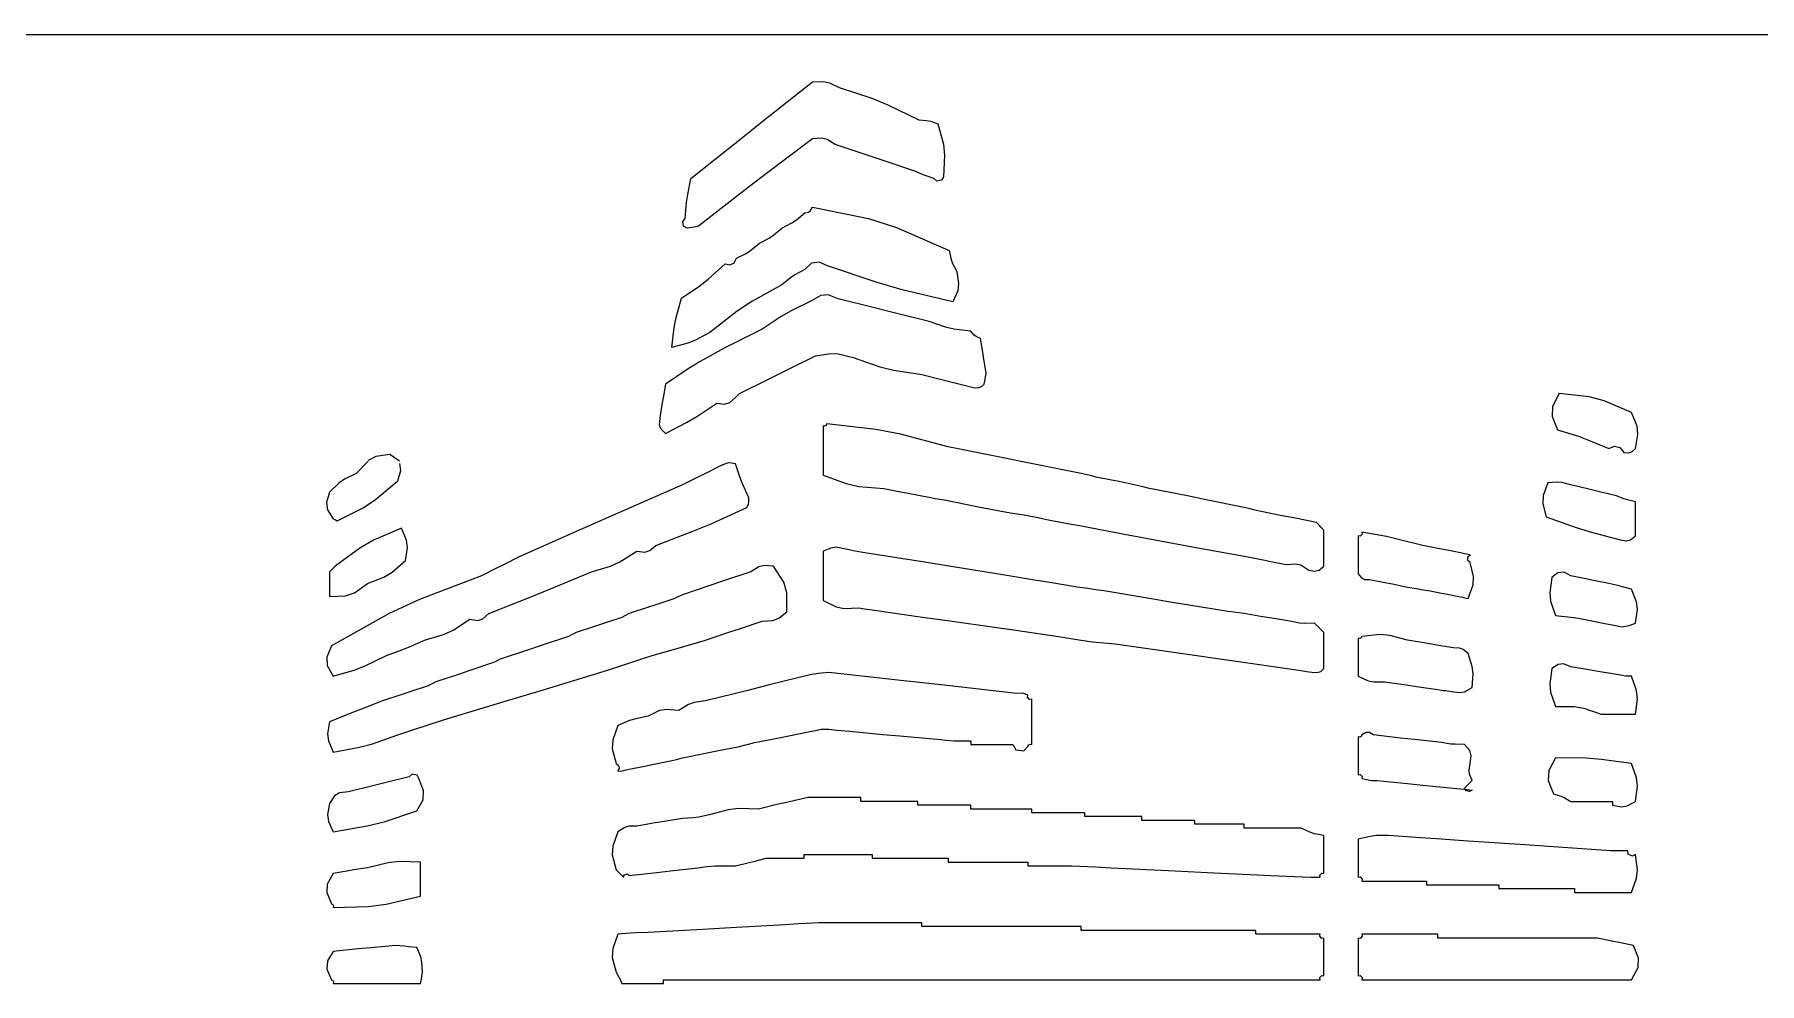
# Model space of a CAD drawing. Header units: millimetres. Extents: x 83639 to 85739, y 1568 to 3511.
# Drawn here: x 84978 to 85032.4, y 1605.6 to 1635.6 of the extents above; entities that cross this region are included whole.
import ezdxf

# ---------------------------------------------------------------- set-up
doc = ezdxf.new("R2010")
doc.units = ezdxf.units.MM
doc.header["$LTSCALE"] = 0.5
doc.layers.add('图框', color=7, linetype='Continuous', lineweight=18)
doc.layers.add('检图用', color=1, linetype='Continuous', lineweight=100)

# ---------------------------------------------------------------- blocks, each defined once
blk = doc.blocks.new('DEH-PART-A3-1')
at = {"layer": '图框', "linetype": 'Continuous'}
blk.add_line((25, 13.5), (415, 13.5), dxfattribs=at)
at = {"layer": '图框', "lineweight": 5}
for p, q in [((272.481, 12.957), (272.789, 13.2)), ((272.789, 13.2), (272.858, 13.203)), ((272.858, 13.203), (272.896, 13.195)), ((272.896, 13.195), (272.957, 13.164)), ((272.957, 13.164), (273.164, 13.098)), ((273.164, 13.098), (273.265, 13.056)), ((273.265, 13.056), (273.46, 12.96)), ((272.328, 12.835), (272.481, 12.957)), ((273.46, 12.96), (273.509, 12.957)), ((273.509, 12.957), (273.534, 12.952)), ((273.534, 12.952), (273.58, 12.936)), ((273.58, 12.936), (273.616, 12.806)), ((272.022, 12.589), (272.328, 12.835)), ((272.789, 12.841), (272.5, 12.622)), ((272.848, 12.845), (272.789, 12.841)), ((272.883, 12.836), (272.848, 12.845)), ((272.933, 12.805), (272.883, 12.836)), ((273.134, 12.738), (272.933, 12.805)), ((273.616, 12.806), (273.624, 12.736)), ((273.235, 12.704), (273.134, 12.738)), ((273.436, 12.637), (273.235, 12.704)), ((273.484, 12.616), (273.436, 12.637)), ((273.624, 12.736), (273.616, 12.601)), ((272.002, 12.489), (272.022, 12.589)), ((272.5, 12.622), (272.356, 12.512)), ((273.508, 12.607), (273.484, 12.616)), ((273.556, 12.589), (273.508, 12.607)), ((273.574, 12.573), (273.556, 12.589)), ((273.605, 12.579), (273.574, 12.573)), ((273.616, 12.601), (273.605, 12.579)), ((271.986, 12.337), (271.994, 12.439)), ((271.994, 12.439), (272.002, 12.489)), ((272.356, 12.512), (272.07, 12.289)), ((271.97, 12.319), (271.986, 12.337)), ((271.976, 12.288), (271.97, 12.319)), ((272.597, 12.277), (272.659, 12.309)), ((272.659, 12.309), (272.689, 12.328)), ((272.689, 12.328), (272.741, 12.373)), ((272.741, 12.373), (272.765, 12.378)), ((272.765, 12.378), (272.778, 12.388)), ((272.778, 12.388), (272.789, 12.409)), ((272.789, 12.409), (273.144, 12.337)), ((273.144, 12.337), (273.321, 12.28)), ((271.998, 12.277), (271.976, 12.288)), ((272.027, 12.281), (271.998, 12.277)), ((272.042, 12.283), (272.027, 12.281)), ((272.07, 12.289), (272.042, 12.283)), ((272.454, 12.182), (272.515, 12.213)), ((272.515, 12.213), (272.545, 12.233)), ((272.545, 12.233), (272.597, 12.277)), ((273.321, 12.28), (273.652, 12.134)), ((272.31, 12.086), (272.371, 12.117)), ((272.371, 12.117), (272.401, 12.137)), ((272.401, 12.137), (272.454, 12.182)), ((273.652, 12.134), (273.665, 12.079)), ((272.134, 11.955), (272.238, 12.05)), ((272.238, 12.05), (272.269, 12.044)), ((272.269, 12.044), (272.295, 12.057)), ((272.295, 12.057), (272.31, 12.086)), ((272.679, 11.982), (272.65, 11.963)), ((272.741, 12.014), (272.679, 11.982)), ((272.784, 12.054), (272.741, 12.014)), ((272.832, 12.062), (272.784, 12.054)), ((272.885, 12.038), (272.832, 12.062)), ((273.197, 11.933), (272.885, 12.038)), ((273.665, 12.079), (273.674, 12.052)), ((273.674, 12.052), (273.7, 12.002)), ((273.7, 12.002), (273.712, 11.926)), ((271.962, 11.834), (272.079, 11.912)), ((272.079, 11.912), (272.134, 11.955)), ((272.597, 11.918), (272.407, 11.812)), ((272.65, 11.963), (272.597, 11.918)), ((273.356, 11.887), (273.197, 11.933)), ((273.676, 11.81), (273.356, 11.887)), ((273.707, 11.881), (273.676, 11.81)), ((273.712, 11.926), (273.707, 11.881)), ((271.929, 11.711), (271.962, 11.834)), ((272.407, 11.812), (272.315, 11.751)), ((272.784, 11.818), (272.655, 11.754)), ((272.842, 11.851), (272.784, 11.818)), ((272.889, 11.855), (272.842, 11.851)), ((272.951, 11.83), (272.889, 11.855)), ((273.182, 11.772), (272.951, 11.83)), ((273.297, 11.744), (273.182, 11.772)), ((271.917, 11.648), (271.929, 11.711)), ((272.315, 11.751), (272.142, 11.618)), ((272.592, 11.718), (272.472, 11.638)), ((272.655, 11.754), (272.592, 11.718)), ((273.527, 11.686), (273.297, 11.744)), ((273.629, 11.651), (273.527, 11.686)), ((271.902, 11.522), (271.917, 11.648)), ((272.002, 11.549), (271.902, 11.522)), ((272.051, 11.569), (272.002, 11.549)), ((272.142, 11.618), (272.051, 11.569)), ((272.328, 11.566), (272.232, 11.518)), ((272.376, 11.59), (272.328, 11.566)), ((272.472, 11.638), (272.376, 11.59)), ((273.683, 11.639), (273.629, 11.651)), ((273.79, 11.626), (273.683, 11.639)), ((273.809, 11.602), (273.79, 11.626)), ((273.822, 11.591), (273.809, 11.602)), ((273.85, 11.578), (273.822, 11.591)), ((273.865, 11.492), (273.85, 11.578)), ((272.232, 11.518), (272.08, 11.434)), ((272.616, 11.375), (272.808, 11.47)), ((272.808, 11.47), (272.903, 11.484)), ((272.903, 11.484), (272.954, 11.482)), ((272.954, 11.482), (273.047, 11.458)), ((273.047, 11.458), (273.215, 11.4)), ((273.872, 11.449), (273.865, 11.492)), ((273.886, 11.363), (273.872, 11.449)), ((272.005, 11.388), (271.861, 11.291)), ((272.08, 11.434), (272.005, 11.388)), ((272.52, 11.327), (272.616, 11.375)), ((273.215, 11.4), (273.303, 11.378)), ((273.303, 11.378), (273.479, 11.351)), ((273.479, 11.351), (273.613, 11.317)), ((273.879, 11.319), (273.881, 11.334)), ((273.881, 11.334), (273.886, 11.363)), ((271.861, 11.291), (271.847, 11.204)), ((272.314, 11.216), (272.319, 11.221)), ((272.319, 11.221), (272.328, 11.231)), ((272.328, 11.231), (272.52, 11.327)), ((273.613, 11.317), (273.68, 11.3)), ((273.68, 11.3), (273.814, 11.267)), ((273.814, 11.267), (273.84, 11.269)), ((273.84, 11.269), (273.854, 11.274)), ((273.854, 11.274), (273.874, 11.291)), ((273.874, 11.291), (273.879, 11.319)), ((277.505, 11.231), (277.462, 11.15)), ((277.693, 11.21), (277.505, 11.231)), ((271.839, 11.161), (271.825, 11.075)), ((271.847, 11.204), (271.839, 11.161)), ((272.06, 11.086), (272.185, 11.171)), ((272.185, 11.171), (272.234, 11.164)), ((272.234, 11.164), (272.267, 11.174)), ((272.267, 11.174), (272.304, 11.207)), ((272.304, 11.207), (272.314, 11.216)), ((277.462, 11.15), (277.459, 11.087)), ((277.788, 11.185), (277.693, 11.21)), ((277.961, 11.111), (277.788, 11.185)), ((277.996, 11.026), (277.961, 11.111)), ((271.825, 11.075), (271.822, 11.034)), ((271.822, 11.034), (271.832, 11.008)), ((271.832, 11.008), (271.861, 10.979)), ((271.861, 10.979), (271.995, 11.048)), ((271.995, 11.048), (272.06, 11.086)), ((272.866, 11.026), (272.856, 11.027)), ((272.856, 11.027), (272.856, 10.902)), ((272.874, 11.03), (272.866, 11.026)), ((272.88, 11.039), (272.874, 11.03)), ((273.19, 11.004), (272.88, 11.039)), ((273.345, 10.975), (273.19, 11.004)), ((277.459, 11.087), (277.493, 11.003)), ((277.493, 11.003), (277.625, 10.961)), ((278.001, 10.973), (277.996, 11.026)), ((272.856, 10.902), (272.856, 10.84)), ((273.647, 10.895), (273.345, 10.975)), ((273.982, 10.828), (273.647, 10.895)), ((277.625, 10.961), (277.69, 10.937)), ((277.69, 10.937), (277.817, 10.883)), ((277.817, 10.883), (277.853, 10.898)), ((277.853, 10.898), (277.888, 10.89)), ((277.985, 10.883), (278.001, 10.973)), ((269.984, 10.803), (269.908, 10.727)), ((270.032, 10.833), (269.984, 10.809)), ((270.12, 10.846), (270.032, 10.833)), ((270.183, 10.803), (270.12, 10.846)), ((270.19, 10.744), (270.184, 10.79)), ((272.244, 10.79), (272.208, 10.775)), ((272.266, 10.793), (272.244, 10.79)), ((272.304, 10.787), (272.266, 10.793)), ((272.332, 10.699), (272.304, 10.787)), ((272.856, 10.84), (272.856, 10.715)), ((274.15, 10.794), (273.982, 10.828)), ((274.485, 10.727), (274.15, 10.794)), ((277.888, 10.89), (277.913, 10.859)), ((277.913, 10.859), (277.943, 10.856)), ((277.943, 10.856), (277.963, 10.862)), ((277.963, 10.862), (277.985, 10.883)), ((269.834, 10.69), (269.799, 10.665)), ((269.908, 10.727), (269.834, 10.69)), ((270.031, 10.561), (270.171, 10.679)), ((270.171, 10.679), (270.19, 10.744)), ((272.065, 10.703), (271.969, 10.655)), ((272.113, 10.727), (272.065, 10.703)), ((272.208, 10.775), (272.113, 10.727)), ((272.349, 10.656), (272.332, 10.699)), ((272.856, 10.715), (273.003, 10.662)), ((274.524, 10.718), (274.485, 10.727)), ((274.543, 10.713), (274.524, 10.718)), ((274.581, 10.703), (274.543, 10.713)), ((274.677, 10.684), (274.581, 10.703)), ((274.725, 10.675), (274.677, 10.684)), ((274.821, 10.655), (274.725, 10.675)), ((269.74, 10.608), (269.721, 10.543)), ((269.799, 10.665), (269.74, 10.608)), ((271.969, 10.655), (271.556, 10.474)), ((272.388, 10.572), (272.349, 10.656)), ((272.387, 10.547), (272.388, 10.572)), ((273.003, 10.662), (273.083, 10.644)), ((273.083, 10.644), (273.239, 10.632)), ((273.239, 10.632), (273.335, 10.612)), ((273.335, 10.612), (273.383, 10.603)), ((273.383, 10.603), (273.479, 10.584)), ((273.479, 10.584), (273.536, 10.574)), ((273.536, 10.574), (273.565, 10.569)), ((273.565, 10.569), (273.623, 10.56)), ((274.859, 10.646), (274.821, 10.655)), ((274.878, 10.641), (274.859, 10.646)), ((274.917, 10.632), (274.878, 10.641)), ((275.157, 10.584), (274.917, 10.632)), ((275.276, 10.56), (275.157, 10.584)), ((277.402, 10.587), (277.4, 10.535)), ((277.433, 10.667), (277.402, 10.587)), ((277.491, 10.672), (277.433, 10.667)), ((277.521, 10.67), (277.491, 10.672)), ((277.577, 10.655), (277.521, 10.67)), ((277.692, 10.627), (277.577, 10.655)), ((277.75, 10.612), (277.692, 10.627)), ((277.865, 10.584), (277.75, 10.612)), ((277.912, 10.566), (277.865, 10.584)), ((277.936, 10.559), (277.912, 10.566)), ((269.721, 10.543), (269.727, 10.497)), ((269.727, 10.497), (269.764, 10.44)), ((269.788, 10.428), (269.952, 10.509)), ((269.952, 10.509), (270.031, 10.561)), ((271.556, 10.474), (271.35, 10.383)), ((272.149, 10.409), (272.376, 10.512)), ((272.376, 10.512), (272.385, 10.535)), ((272.385, 10.535), (272.387, 10.547)), ((273.623, 10.56), (273.766, 10.531)), ((273.766, 10.531), (273.838, 10.516)), ((273.838, 10.516), (273.982, 10.488)), ((273.982, 10.488), (274.04, 10.478)), ((274.04, 10.478), (274.068, 10.473)), ((274.068, 10.473), (274.126, 10.464)), ((274.126, 10.464), (274.222, 10.445)), ((275.516, 10.512), (275.276, 10.56)), ((275.554, 10.502), (275.516, 10.512)), ((275.574, 10.497), (275.554, 10.502)), ((275.612, 10.488), (275.574, 10.497)), ((275.756, 10.459), (275.612, 10.488)), ((275.828, 10.445), (275.756, 10.459)), ((277.4, 10.535), (277.421, 10.452)), ((277.985, 10.548), (277.936, 10.559)), ((277.985, 10.461), (277.985, 10.548)), ((277.985, 10.418), (277.985, 10.461)), ((269.764, 10.44), (269.773, 10.435)), ((269.773, 10.435), (269.778, 10.433)), ((269.778, 10.433), (269.788, 10.428)), ((270.195, 10.38), (270.017, 10.304)), ((270.227, 10.304), (270.195, 10.38)), ((271.35, 10.383), (270.938, 10.2)), ((271.801, 10.272), (272.034, 10.361)), ((272.034, 10.361), (272.149, 10.409)), ((274.222, 10.445), (274.27, 10.435)), ((274.27, 10.435), (274.366, 10.416)), ((274.366, 10.416), (274.423, 10.406)), ((274.423, 10.406), (274.452, 10.401)), ((274.452, 10.401), (274.509, 10.392)), ((274.509, 10.392), (274.605, 10.373)), ((274.605, 10.373), (274.653, 10.363)), ((274.653, 10.363), (274.749, 10.344)), ((275.971, 10.416), (275.828, 10.445)), ((275.991, 10.397), (275.971, 10.416)), ((276, 10.387), (275.991, 10.397)), ((276.019, 10.368), (276, 10.387)), ((276.019, 10.277), (276.019, 10.368)), ((276.413, 10.327), (276.259, 10.356)), ((276.259, 10.356), (276.261, 10.343)), ((277.421, 10.452), (277.606, 10.386)), ((277.606, 10.386), (277.7, 10.357)), ((277.7, 10.357), (277.889, 10.308)), ((277.985, 10.332), (277.985, 10.418)), ((269.931, 10.255), (269.776, 10.14)), ((270.017, 10.304), (269.931, 10.255)), ((270.219, 10.176), (270.233, 10.257)), ((270.233, 10.257), (270.227, 10.304)), ((271.731, 10.229), (271.763, 10.239)), ((271.763, 10.239), (271.801, 10.272)), ((272.888, 10.249), (272.856, 10.236)), ((272.905, 10.254), (272.888, 10.249)), ((272.939, 10.26), (272.905, 10.254)), ((273.011, 10.246), (272.939, 10.26)), ((273.047, 10.238), (273.011, 10.246)), ((273.119, 10.224), (273.047, 10.238)), ((274.749, 10.344), (275.065, 10.286)), ((275.065, 10.286), (275.223, 10.257)), ((275.223, 10.257), (275.54, 10.2)), ((276.019, 10.231), (276.019, 10.277)), ((276.248, 10.33), (276.235, 10.332)), ((276.235, 10.332), (276.235, 10.236)), ((276.261, 10.343), (276.248, 10.33)), ((276.49, 10.31), (276.413, 10.327)), ((276.643, 10.272), (276.49, 10.31)), ((276.738, 10.253), (276.643, 10.272)), ((276.786, 10.243), (276.738, 10.253)), ((276.882, 10.224), (276.786, 10.243)), ((277.889, 10.308), (277.928, 10.3)), ((277.928, 10.3), (277.954, 10.307)), ((277.954, 10.307), (277.985, 10.332)), ((269.776, 10.14), (269.761, 10.126)), ((270.135, 10.102), (270.219, 10.176)), ((270.842, 10.152), (270.794, 10.128)), ((270.938, 10.2), (270.842, 10.152)), ((271.394, 10.104), (271.515, 10.141)), ((271.515, 10.141), (271.574, 10.168)), ((271.574, 10.168), (271.681, 10.236)), ((271.681, 10.236), (271.731, 10.229)), ((272.45, 10.136), (272.4, 10.104)), ((272.485, 10.144), (272.45, 10.136)), ((272.544, 10.14), (272.485, 10.144)), ((272.609, 10.039), (272.544, 10.14)), ((272.856, 10.236), (272.856, 10.111)), ((273.484, 10.168), (273.119, 10.224)), ((273.666, 10.139), (273.484, 10.168)), ((274.03, 10.08), (273.666, 10.139)), ((275.54, 10.2), (275.636, 10.181)), ((275.636, 10.181), (275.684, 10.171)), ((275.684, 10.171), (275.78, 10.152)), ((275.78, 10.152), (275.839, 10.156)), ((275.839, 10.156), (275.873, 10.148)), ((275.873, 10.148), (275.923, 10.116)), ((275.989, 10.115), (276.019, 10.14)), ((276.019, 10.14), (276.019, 10.231)), ((276.235, 10.236), (276.235, 10.188)), ((276.235, 10.188), (276.235, 10.092)), ((276.906, 10.219), (276.882, 10.224)), ((276.918, 10.217), (276.906, 10.219)), ((276.942, 10.212), (276.918, 10.217)), ((276.927, 10.2), (276.942, 10.212)), ((276.927, 10.176), (276.927, 10.2)), ((276.942, 10.164), (276.927, 10.176)), ((276.963, 10.075), (276.942, 10.164)), ((269.754, 10.119), (269.74, 10.104)), ((269.74, 10.104), (269.74, 10.042)), ((269.74, 10.042), (269.74, 10.011)), ((269.761, 10.126), (269.754, 10.119)), ((269.897, 9.973), (269.979, 10.032)), ((269.979, 10.032), (270.084, 10.072)), ((270.084, 10.072), (270.135, 10.102)), ((270.699, 10.08), (270.308, 9.931)), ((270.794, 10.128), (270.699, 10.08)), ((271.135, 9.997), (271.394, 10.104)), ((272.228, 10.047), (272.141, 10.018)), ((272.4, 10.104), (272.228, 10.047)), ((272.628, 9.972), (272.609, 10.039)), ((272.856, 10.111), (272.856, 10.049)), ((272.856, 10.049), (272.856, 9.924)), ((274.203, 10.051), (274.03, 10.08)), ((274.289, 10.037), (274.203, 10.051)), ((274.461, 10.008), (274.289, 10.037)), ((275.923, 10.116), (275.962, 10.109)), ((275.962, 10.109), (275.989, 10.115)), ((276.235, 10.092), (276.255, 10.067)), ((276.255, 10.067), (276.275, 10.057)), ((276.275, 10.057), (276.307, 10.056)), ((276.307, 10.056), (276.403, 10.037)), ((276.403, 10.037), (276.451, 10.028)), ((276.451, 10.028), (276.547, 10.008)), ((276.93, 9.936), (276.961, 10.022)), ((276.961, 10.022), (276.963, 10.075)), ((277.457, 10.068), (277.444, 9.973)), ((277.495, 10.099), (277.457, 10.068)), ((277.535, 10.103), (277.495, 10.099)), ((277.577, 10.08), (277.535, 10.103)), ((277.673, 10.061), (277.577, 10.08)), ((277.721, 10.051), (277.673, 10.061)), ((277.817, 10.032), (277.721, 10.051)), ((277.875, 10.018), (277.817, 10.032)), ((269.74, 10.011), (269.74, 9.948)), ((269.74, 9.948), (269.841, 9.954)), ((269.841, 9.954), (269.897, 9.973)), ((270.308, 9.931), (270.117, 9.841)), ((270.746, 9.841), (271.006, 9.944)), ((271.006, 9.944), (271.135, 9.997)), ((271.921, 9.936), (271.806, 9.898)), ((271.94, 9.946), (271.921, 9.936)), ((271.95, 9.951), (271.94, 9.946)), ((271.969, 9.96), (271.95, 9.951)), ((272.141, 10.018), (271.969, 9.96)), ((272.628, 9.853), (272.628, 9.972)), ((272.856, 9.924), (272.94, 9.884)), ((274.529, 9.999), (274.461, 10.008)), ((274.562, 9.994), (274.529, 9.999)), ((274.629, 9.984), (274.562, 9.994)), ((274.917, 9.936), (274.629, 9.984)), ((275.061, 9.912), (274.917, 9.936)), ((275.348, 9.865), (275.061, 9.912)), ((276.547, 10.008), (276.604, 9.999)), ((276.604, 9.999), (276.633, 9.994)), ((276.633, 9.994), (276.69, 9.984)), ((276.69, 9.984), (276.762, 9.97)), ((276.762, 9.97), (276.798, 9.963)), ((276.798, 9.963), (276.87, 9.948)), ((276.87, 9.948), (276.894, 9.944)), ((276.894, 9.944), (276.906, 9.941)), ((276.906, 9.941), (276.93, 9.936)), ((277.444, 9.973), (277.449, 9.919)), ((277.449, 9.919), (277.481, 9.829)), ((277.903, 10.011), (277.875, 10.018)), ((277.961, 9.996), (277.903, 10.011)), ((277.993, 9.916), (277.961, 9.996)), ((277.998, 9.866), (277.993, 9.916)), ((270.117, 9.841), (269.752, 9.637)), ((270.52, 9.737), (270.627, 9.805)), ((270.627, 9.805), (270.676, 9.798)), ((270.676, 9.798), (270.709, 9.808)), ((270.709, 9.808), (270.746, 9.841)), ((271.585, 9.817), (271.47, 9.778)), ((271.604, 9.826), (271.585, 9.817)), ((271.614, 9.831), (271.604, 9.826)), ((271.633, 9.841), (271.614, 9.831)), ((271.748, 9.879), (271.633, 9.841)), ((271.806, 9.898), (271.748, 9.879)), ((272.539, 9.797), (272.576, 9.811)), ((272.576, 9.811), (272.628, 9.853)), ((272.94, 9.884), (272.99, 9.874)), ((272.99, 9.874), (273.083, 9.877)), ((273.083, 9.877), (273.117, 9.872)), ((273.117, 9.872), (273.134, 9.869)), ((273.134, 9.869), (273.167, 9.865)), ((273.167, 9.865), (273.369, 9.836)), ((273.369, 9.836), (273.469, 9.821)), ((273.469, 9.821), (273.671, 9.793)), ((275.415, 9.855), (275.348, 9.865)), ((275.449, 9.85), (275.415, 9.855)), ((275.516, 9.841), (275.449, 9.85)), ((275.631, 9.821), (275.516, 9.841)), ((275.689, 9.812), (275.631, 9.821)), ((275.804, 9.793), (275.689, 9.812)), ((277.481, 9.829), (277.578, 9.819)), ((277.578, 9.819), (277.626, 9.812)), ((277.626, 9.812), (277.721, 9.793)), ((277.985, 9.781), (277.998, 9.866)), ((270.339, 9.673), (270.46, 9.709)), ((270.46, 9.709), (270.52, 9.737)), ((271.25, 9.697), (271.077, 9.639)), ((271.269, 9.706), (271.25, 9.697)), ((271.279, 9.711), (271.269, 9.706)), ((271.298, 9.721), (271.279, 9.711)), ((271.413, 9.759), (271.298, 9.721)), ((271.47, 9.778), (271.413, 9.759)), ((272.113, 9.673), (272.256, 9.721)), ((272.256, 9.721), (272.328, 9.745)), ((272.328, 9.745), (272.472, 9.793)), ((272.472, 9.793), (272.539, 9.797)), ((273.671, 9.793), (273.939, 9.756)), ((273.939, 9.756), (274.073, 9.737)), ((274.073, 9.737), (274.342, 9.697)), ((274.342, 9.697), (274.485, 9.673)), ((275.865, 9.78), (275.804, 9.793)), ((275.897, 9.778), (275.865, 9.78)), ((275.959, 9.781), (275.897, 9.778)), ((275.983, 9.757), (275.959, 9.781)), ((275.995, 9.745), (275.983, 9.757)), ((276.019, 9.721), (275.995, 9.745)), ((276.019, 9.63), (276.019, 9.721)), ((276.259, 9.697), (276.254, 9.687)), ((276.374, 9.708), (276.259, 9.697)), ((276.435, 9.703), (276.374, 9.708)), ((276.547, 9.673), (276.435, 9.703)), ((277.721, 9.793), (277.793, 9.778)), ((277.793, 9.778), (277.829, 9.771)), ((277.829, 9.771), (277.901, 9.757)), ((277.901, 9.757), (277.935, 9.763)), ((277.935, 9.763), (277.952, 9.768)), ((277.952, 9.768), (277.985, 9.781)), ((269.752, 9.637), (269.723, 9.566)), ((270.099, 9.577), (270.197, 9.611)), ((270.197, 9.611), (270.245, 9.63)), ((270.245, 9.63), (270.339, 9.673)), ((270.991, 9.61), (270.818, 9.553)), ((271.077, 9.639), (270.991, 9.61)), ((271.777, 9.577), (271.911, 9.615)), ((271.911, 9.615), (271.978, 9.634)), ((271.978, 9.634), (272.113, 9.673)), ((274.485, 9.673), (274.557, 9.663)), ((274.557, 9.663), (274.701, 9.649)), ((274.701, 9.649), (275.171, 9.582)), ((276.019, 9.584), (276.019, 9.63)), ((276.246, 9.683), (276.235, 9.685)), ((276.235, 9.685), (276.235, 9.589)), ((276.235, 9.589), (276.235, 9.541)), ((276.254, 9.687), (276.246, 9.683)), ((276.662, 9.654), (276.547, 9.673)), ((276.719, 9.644), (276.662, 9.654)), ((276.834, 9.625), (276.719, 9.644)), ((276.875, 9.622), (276.834, 9.625)), ((276.898, 9.614), (276.875, 9.622)), ((276.93, 9.589), (276.898, 9.614)), ((276.955, 9.506), (276.93, 9.589)), ((269.723, 9.566), (269.726, 9.512)), ((269.726, 9.512), (269.764, 9.445)), ((269.764, 9.445), (269.902, 9.485)), ((269.902, 9.485), (269.97, 9.512)), ((269.97, 9.512), (270.099, 9.577)), ((270.627, 9.481), (270.555, 9.457)), ((270.77, 9.529), (270.627, 9.481)), ((270.79, 9.539), (270.77, 9.529)), ((270.799, 9.543), (270.79, 9.539)), ((270.818, 9.553), (270.799, 9.543)), ((271.077, 9.356), (271.489, 9.481)), ((271.489, 9.481), (271.604, 9.519)), ((271.604, 9.519), (271.662, 9.539)), ((271.662, 9.539), (271.777, 9.577)), ((275.171, 9.582), (275.406, 9.548)), ((275.406, 9.548), (275.876, 9.481)), ((275.876, 9.481), (275.909, 9.476)), ((275.909, 9.476), (275.926, 9.474)), ((275.985, 9.471), (276, 9.476)), ((276, 9.476), (276.019, 9.493)), ((276.019, 9.493), (276.019, 9.584)), ((276.235, 9.541), (276.235, 9.445)), ((276.96, 9.46), (276.955, 9.506)), ((277.457, 9.493), (277.444, 9.398)), ((277.498, 9.519), (277.457, 9.493)), ((277.532, 9.523), (277.498, 9.519)), ((277.577, 9.505), (277.532, 9.523)), ((277.692, 9.486), (277.577, 9.505)), ((277.75, 9.476), (277.692, 9.486)), ((277.865, 9.457), (277.75, 9.476)), ((270.363, 9.385), (270.248, 9.347)), ((270.382, 9.395), (270.363, 9.385)), ((270.392, 9.4), (270.382, 9.395)), ((270.411, 9.409), (270.392, 9.4)), ((270.555, 9.457), (270.411, 9.409)), ((272.515, 9.39), (272.381, 9.356)), ((272.784, 9.457), (272.515, 9.39)), ((272.827, 9.462), (272.784, 9.457)), ((272.848, 9.464), (272.827, 9.462)), ((272.892, 9.469), (272.848, 9.464)), ((273.366, 9.416), (272.892, 9.469)), ((273.603, 9.39), (273.366, 9.416)), ((274.078, 9.337), (273.603, 9.39)), ((275.926, 9.474), (275.959, 9.469)), ((275.959, 9.469), (275.985, 9.471)), ((276.235, 9.445), (276.298, 9.417)), ((276.298, 9.417), (276.334, 9.409)), ((276.334, 9.409), (276.403, 9.409)), ((276.403, 9.409), (276.537, 9.39)), ((276.537, 9.39), (276.604, 9.38)), ((276.604, 9.38), (276.738, 9.361)), ((276.907, 9.347), (276.954, 9.373)), ((276.954, 9.373), (276.96, 9.46)), ((277.444, 9.398), (277.449, 9.344)), ((277.903, 9.449), (277.865, 9.457)), ((277.922, 9.446), (277.903, 9.449)), ((277.961, 9.445), (277.922, 9.446)), ((277.993, 9.354), (277.961, 9.445)), ((270.075, 9.289), (269.941, 9.238)), ((270.19, 9.328), (270.075, 9.289)), ((270.248, 9.347), (270.19, 9.328)), ((270.459, 9.169), (270.871, 9.294)), ((270.871, 9.294), (271.077, 9.356)), ((272.006, 9.266), (271.945, 9.229)), ((272.042, 9.279), (272.006, 9.266)), ((272.113, 9.289), (272.042, 9.279)), ((272.381, 9.356), (272.113, 9.289)), ((274.107, 9.339), (274.078, 9.337)), ((274.123, 9.337), (274.107, 9.339)), ((274.15, 9.325), (274.123, 9.337)), ((274.148, 9.312), (274.15, 9.325)), ((274.16, 9.299), (274.148, 9.312)), ((274.174, 9.301), (274.16, 9.299)), ((274.174, 9.186), (274.174, 9.301)), ((276.738, 9.361), (276.772, 9.356)), ((276.772, 9.356), (276.789, 9.354)), ((276.789, 9.354), (276.822, 9.349)), ((276.822, 9.349), (276.875, 9.342)), ((276.875, 9.342), (276.907, 9.347)), ((277.449, 9.344), (277.481, 9.253)), ((277.985, 9.205), (277.998, 9.301)), ((277.998, 9.301), (277.993, 9.354)), ((269.74, 9.158), (269.727, 9.081)), ((269.874, 9.211), (269.74, 9.158)), ((269.941, 9.238), (269.874, 9.211)), ((270.344, 9.131), (270.459, 9.169)), ((271.635, 9.165), (271.561, 9.134)), ((271.674, 9.177), (271.635, 9.165)), ((271.753, 9.193), (271.674, 9.177)), ((271.823, 9.228), (271.753, 9.193)), ((271.867, 9.236), (271.823, 9.228)), ((271.945, 9.229), (271.867, 9.236)), ((274.174, 9.129), (274.174, 9.186)), ((277.481, 9.253), (277.598, 9.253)), ((277.598, 9.253), (277.659, 9.243)), ((277.659, 9.243), (277.769, 9.205)), ((277.769, 9.205), (277.855, 9.205)), ((277.855, 9.205), (277.898, 9.205)), ((277.898, 9.205), (277.985, 9.205)), ((269.727, 9.081), (269.733, 9.037)), ((270.012, 9.018), (270.171, 9.074)), ((270.171, 9.074), (270.286, 9.112)), ((270.286, 9.112), (270.344, 9.131)), ((271.528, 9.044), (271.525, 8.987)), ((271.561, 9.134), (271.528, 9.044)), ((272.424, 9.026), (272.568, 9.054)), ((272.568, 9.054), (272.64, 9.069)), ((272.64, 9.069), (272.784, 9.098)), ((272.784, 9.098), (272.808, 9.102)), ((272.808, 9.102), (272.82, 9.105)), ((272.82, 9.105), (272.844, 9.11)), ((272.844, 9.11), (272.863, 9.11)), ((272.863, 9.11), (272.872, 9.11)), ((272.872, 9.11), (272.892, 9.11)), ((272.892, 9.11), (272.944, 9.105)), ((272.944, 9.105), (272.971, 9.102)), ((272.971, 9.102), (273.023, 9.098)), ((273.023, 9.098), (273.234, 9.078)), ((273.234, 9.078), (273.34, 9.069)), ((273.34, 9.069), (273.551, 9.05)), ((273.551, 9.05), (273.603, 9.045)), ((273.603, 9.045), (273.63, 9.042)), ((273.63, 9.042), (273.682, 9.038)), ((274.174, 9.014), (274.174, 9.129)), ((276.246, 9.06), (276.235, 9.062)), ((276.235, 9.062), (276.235, 8.966)), ((276.254, 9.064), (276.246, 9.06)), ((276.259, 9.074), (276.254, 9.064)), ((276.283, 9.09), (276.259, 9.074)), ((276.307, 9.09), (276.283, 9.09)), ((276.331, 9.074), (276.307, 9.09)), ((276.503, 9.054), (276.331, 9.074)), ((276.59, 9.045), (276.503, 9.054)), ((276.762, 9.026), (276.59, 9.045)), ((269.733, 9.037), (269.764, 8.966)), ((269.764, 8.966), (269.93, 8.997)), ((269.93, 8.997), (270.012, 9.018)), ((271.525, 8.987), (271.549, 8.894)), ((271.969, 8.93), (272.113, 8.959)), ((272.113, 8.959), (272.185, 8.973)), ((272.185, 8.973), (272.328, 9.002)), ((272.328, 9.002), (272.367, 9.011)), ((272.367, 9.011), (272.386, 9.016)), ((272.386, 9.016), (272.424, 9.026)), ((273.682, 9.038), (273.726, 9.038)), ((273.726, 9.038), (273.747, 9.038)), ((273.747, 9.038), (273.79, 9.038)), ((273.79, 9.038), (273.79, 9.028)), ((273.79, 9.028), (273.79, 9.023)), ((273.79, 9.023), (273.79, 9.014)), ((273.79, 9.014), (273.896, 9.014)), ((273.896, 9.014), (273.949, 9.014)), ((273.949, 9.014), (274.054, 9.014)), ((274.054, 9.014), (274.073, 8.98)), ((274.073, 8.98), (274.123, 8.974)), ((274.123, 8.974), (274.15, 9.002)), ((274.15, 9.002), (274.155, 9.011)), ((274.155, 9.011), (274.163, 9.015)), ((274.163, 9.015), (274.174, 9.014)), ((276.235, 8.966), (276.235, 8.918)), ((276.819, 9.017), (276.762, 9.026)), ((276.848, 9.015), (276.819, 9.017)), ((276.906, 9.014), (276.848, 9.015)), ((276.939, 8.976), (276.906, 9.014)), ((276.949, 8.943), (276.939, 8.976)), ((276.942, 8.894), (276.949, 8.943)), ((270.261, 8.826), (270.243, 8.81)), ((270.293, 8.82), (270.261, 8.826)), ((271.549, 8.894), (271.565, 8.881)), ((271.569, 8.864), (271.561, 8.846)), ((271.561, 8.846), (271.59, 8.848)), ((271.565, 8.881), (271.569, 8.864)), ((271.59, 8.848), (271.605, 8.851)), ((271.605, 8.851), (271.633, 8.858)), ((271.633, 8.858), (271.729, 8.877)), ((271.729, 8.877), (271.777, 8.887)), ((271.777, 8.887), (271.873, 8.906)), ((271.873, 8.906), (271.911, 8.915)), ((271.911, 8.915), (271.93, 8.92)), ((271.93, 8.92), (271.969, 8.93)), ((276.235, 8.918), (276.235, 8.822)), ((276.235, 8.822), (276.248, 8.824)), ((276.248, 8.824), (276.261, 8.811)), ((276.935, 8.851), (276.942, 8.894)), ((276.938, 8.826), (276.935, 8.851)), ((276.954, 8.786), (276.938, 8.826)), ((277.438, 8.85), (277.435, 8.786)), ((277.481, 8.93), (277.438, 8.85)), ((277.674, 8.927), (277.481, 8.93)), ((277.77, 8.92), (277.674, 8.927)), ((277.961, 8.894), (277.77, 8.92)), ((277.993, 8.803), (277.961, 8.894)), ((269.86, 8.714), (269.804, 8.709)), ((270.013, 8.752), (269.86, 8.714)), ((270.09, 8.772), (270.013, 8.752)), ((270.243, 8.81), (270.09, 8.772)), ((270.303, 8.798), (270.293, 8.82)), ((270.334, 8.723), (270.303, 8.798)), ((270.331, 8.665), (270.334, 8.723)), ((276.261, 8.811), (276.259, 8.798)), ((276.259, 8.798), (276.297, 8.79)), ((276.297, 8.79), (276.316, 8.787)), ((276.316, 8.787), (276.355, 8.786)), ((276.355, 8.786), (276.547, 8.767)), ((276.547, 8.767), (276.643, 8.757)), ((276.643, 8.757), (276.834, 8.738)), ((276.834, 8.738), (276.882, 8.733)), ((276.882, 8.733), (276.906, 8.731)), ((276.906, 8.738), (276.925, 8.757)), ((276.916, 8.721), (276.906, 8.738)), ((276.906, 8.731), (276.954, 8.726)), ((276.937, 8.716), (276.916, 8.721)), ((276.925, 8.757), (276.935, 8.767)), ((276.935, 8.767), (276.954, 8.786)), ((276.954, 8.726), (276.937, 8.716)), ((277.435, 8.786), (277.469, 8.702)), ((277.985, 8.654), (277.998, 8.75)), ((277.998, 8.75), (277.993, 8.803)), ((269.74, 8.642), (269.728, 8.571)), ((269.771, 8.689), (269.74, 8.642)), ((269.804, 8.709), (269.771, 8.689)), ((270.291, 8.594), (270.331, 8.665)), ((272.323, 8.609), (272.258, 8.601)), ((272.448, 8.606), (272.323, 8.609)), ((272.573, 8.636), (272.448, 8.606)), ((272.635, 8.65), (272.573, 8.636)), ((272.76, 8.678), (272.635, 8.65)), ((272.894, 8.678), (272.76, 8.678)), ((272.961, 8.678), (272.894, 8.678)), ((273.095, 8.678), (272.961, 8.678)), ((273.095, 8.669), (273.095, 8.678)), ((273.095, 8.664), (273.095, 8.669)), ((273.095, 8.654), (273.095, 8.664)), ((273.239, 8.654), (273.095, 8.654)), ((273.311, 8.654), (273.239, 8.654)), ((273.455, 8.654), (273.311, 8.654)), ((273.455, 8.645), (273.455, 8.654)), ((273.455, 8.64), (273.455, 8.645)), ((273.455, 8.63), (273.455, 8.64)), ((273.589, 8.63), (273.455, 8.63)), ((273.656, 8.63), (273.589, 8.63)), ((273.79, 8.63), (273.656, 8.63)), ((273.79, 8.621), (273.79, 8.63)), ((273.79, 8.616), (273.79, 8.621)), ((273.79, 8.606), (273.79, 8.616)), ((273.944, 8.606), (273.79, 8.606)), ((274.02, 8.606), (273.944, 8.606)), ((274.174, 8.606), (274.02, 8.606)), ((274.174, 8.597), (274.174, 8.606)), ((277.469, 8.702), (277.514, 8.688)), ((277.514, 8.688), (277.536, 8.678)), ((277.536, 8.678), (277.577, 8.654)), ((277.577, 8.654), (277.683, 8.654)), ((277.683, 8.654), (277.735, 8.654)), ((277.735, 8.654), (277.841, 8.654)), ((277.841, 8.654), (277.841, 8.645)), ((277.841, 8.645), (277.841, 8.64)), ((277.841, 8.64), (277.841, 8.63)), ((277.841, 8.63), (277.899, 8.621)), ((277.899, 8.621), (277.933, 8.627)), ((277.933, 8.627), (277.985, 8.654)), ((269.728, 8.571), (269.733, 8.528)), ((269.733, 8.528), (269.764, 8.462)), ((269.764, 8.462), (269.978, 8.499)), ((269.978, 8.499), (270.085, 8.526)), ((270.085, 8.526), (270.291, 8.594)), ((271.631, 8.497), (271.604, 8.489)), ((271.681, 8.498), (271.631, 8.497)), ((271.796, 8.518), (271.681, 8.498)), ((271.854, 8.527), (271.796, 8.518)), ((271.969, 8.546), (271.854, 8.527)), ((272.037, 8.55), (271.969, 8.546)), ((272.071, 8.555), (272.037, 8.55)), ((272.137, 8.57), (272.071, 8.555)), ((272.258, 8.601), (272.137, 8.57)), ((274.174, 8.592), (274.174, 8.597)), ((274.174, 8.582), (274.174, 8.592)), ((274.308, 8.582), (274.174, 8.582)), ((274.375, 8.582), (274.308, 8.582)), ((274.509, 8.582), (274.375, 8.582)), ((274.509, 8.573), (274.509, 8.582)), ((274.509, 8.568), (274.509, 8.573)), ((274.509, 8.558), (274.509, 8.568)), ((274.653, 8.558), (274.509, 8.558)), ((274.725, 8.558), (274.653, 8.558)), ((274.869, 8.558), (274.725, 8.558)), ((274.869, 8.549), (274.869, 8.558)), ((274.869, 8.544), (274.869, 8.549)), ((274.869, 8.534), (274.869, 8.544)), ((275.003, 8.534), (274.869, 8.534)), ((275.07, 8.534), (275.003, 8.534)), ((275.204, 8.534), (275.07, 8.534)), ((275.204, 8.525), (275.204, 8.534)), ((275.204, 8.52), (275.204, 8.525)), ((275.204, 8.51), (275.204, 8.52)), ((275.329, 8.51), (275.204, 8.51)), ((275.391, 8.51), (275.329, 8.51)), ((275.516, 8.51), (275.391, 8.51)), ((275.516, 8.501), (275.516, 8.51)), ((275.516, 8.496), (275.516, 8.501)), ((275.516, 8.486), (275.516, 8.496)), ((271.561, 8.462), (271.528, 8.372)), ((271.604, 8.489), (271.561, 8.462)), ((275.66, 8.486), (275.516, 8.486)), ((275.732, 8.486), (275.66, 8.486)), ((275.876, 8.486), (275.732, 8.486)), ((275.93, 8.46), (275.876, 8.486)), ((275.96, 8.45), (275.93, 8.46)), ((276.019, 8.438), (275.96, 8.45)), ((276.019, 8.343), (276.019, 8.438)), ((276.31, 8.433), (276.235, 8.415)), ((276.235, 8.415), (276.235, 8.319)), ((276.35, 8.438), (276.31, 8.433)), ((276.427, 8.438), (276.35, 8.438)), ((276.628, 8.424), (276.427, 8.438)), ((276.729, 8.417), (276.628, 8.424)), ((276.93, 8.403), (276.729, 8.417)), ((277.29, 8.379), (276.93, 8.403)), ((271.528, 8.372), (271.525, 8.316)), ((271.525, 8.316), (271.549, 8.223)), ((272.419, 8.275), (272.496, 8.295)), ((272.496, 8.295), (272.592, 8.295)), ((272.592, 8.295), (272.64, 8.295)), ((272.64, 8.295), (272.736, 8.295)), ((272.736, 8.309), (272.736, 8.319)), ((272.736, 8.319), (272.908, 8.319)), ((272.736, 8.304), (272.736, 8.309)), ((272.736, 8.295), (272.736, 8.304)), ((272.908, 8.319), (272.995, 8.319)), ((272.995, 8.319), (273.167, 8.319)), ((273.167, 8.319), (273.167, 8.309)), ((273.167, 8.309), (273.167, 8.304)), ((273.167, 8.304), (273.167, 8.295)), ((273.167, 8.295), (273.359, 8.295)), ((273.359, 8.295), (273.455, 8.295)), ((273.455, 8.295), (273.647, 8.295)), ((273.647, 8.295), (273.647, 8.285)), ((273.647, 8.285), (273.647, 8.28)), ((273.647, 8.28), (273.647, 8.271)), ((276.019, 8.295), (276.019, 8.343)), ((276.019, 8.199), (276.019, 8.295)), ((276.235, 8.319), (276.235, 8.271)), ((277.469, 8.367), (277.29, 8.379)), ((277.829, 8.343), (277.469, 8.367)), ((277.872, 8.343), (277.829, 8.343)), ((277.894, 8.343), (277.872, 8.343)), ((277.937, 8.343), (277.894, 8.343)), ((277.939, 8.321), (277.937, 8.343)), ((277.966, 8.308), (277.939, 8.321)), ((277.985, 8.319), (277.966, 8.308)), ((277.998, 8.223), (277.985, 8.319)), ((269.764, 8.199), (269.726, 8.132)), ((269.85, 8.214), (269.764, 8.199)), ((269.893, 8.221), (269.85, 8.214)), ((269.979, 8.235), (269.893, 8.221)), ((270.111, 8.267), (269.979, 8.235)), ((270.18, 8.275), (270.111, 8.267)), ((270.315, 8.271), (270.18, 8.275)), ((270.315, 8.184), (270.315, 8.271)), ((270.315, 8.141), (270.315, 8.184)), ((271.549, 8.223), (271.569, 8.204)), ((271.569, 8.204), (271.578, 8.194)), ((271.578, 8.194), (271.597, 8.175)), ((271.597, 8.175), (271.601, 8.19)), ((271.601, 8.19), (271.621, 8.196)), ((271.621, 8.196), (271.633, 8.187)), ((271.633, 8.187), (271.806, 8.206)), ((271.806, 8.206), (271.892, 8.216)), ((271.892, 8.216), (272.065, 8.235)), ((272.065, 8.235), (272.108, 8.24)), ((272.108, 8.24), (272.129, 8.242)), ((272.129, 8.242), (272.173, 8.247)), ((272.173, 8.247), (272.225, 8.247)), ((272.225, 8.247), (272.252, 8.247)), ((272.252, 8.247), (272.304, 8.247)), ((272.304, 8.247), (272.381, 8.266)), ((272.381, 8.266), (272.419, 8.275)), ((273.647, 8.271), (273.848, 8.271)), ((273.848, 8.271), (273.949, 8.271)), ((273.949, 8.271), (274.15, 8.271)), ((274.15, 8.271), (274.15, 8.261)), ((274.15, 8.261), (274.15, 8.256)), ((274.15, 8.256), (274.15, 8.247)), ((274.15, 8.247), (274.26, 8.247)), ((274.26, 8.247), (274.315, 8.247)), ((274.315, 8.247), (274.425, 8.247)), ((274.425, 8.247), (274.526, 8.242)), ((274.526, 8.242), (274.576, 8.24)), ((274.576, 8.24), (274.677, 8.235)), ((274.677, 8.235), (275.08, 8.216)), ((275.08, 8.216), (275.281, 8.206)), ((275.281, 8.206), (275.684, 8.187)), ((275.684, 8.187), (275.784, 8.182)), ((275.784, 8.182), (275.835, 8.18)), ((275.835, 8.18), (275.935, 8.175)), ((275.935, 8.175), (275.959, 8.175)), ((275.959, 8.175), (275.971, 8.175)), ((275.971, 8.175), (275.995, 8.175)), ((275.993, 8.188), (276.006, 8.201)), ((275.995, 8.175), (275.993, 8.188)), ((276.006, 8.201), (276.019, 8.199)), ((276.235, 8.271), (276.235, 8.175)), ((276.235, 8.175), (276.248, 8.177)), ((276.248, 8.177), (276.261, 8.164)), ((277.961, 8.079), (277.993, 8.17)), ((277.993, 8.17), (277.998, 8.223)), ((269.726, 8.132), (269.723, 8.078)), ((269.723, 8.078), (269.752, 8.007)), ((270.315, 8.055), (270.315, 8.141)), ((276.261, 8.164), (276.259, 8.151)), ((276.259, 8.151), (276.422, 8.151)), ((276.422, 8.151), (276.503, 8.151)), ((276.503, 8.151), (276.666, 8.151)), ((276.666, 8.151), (276.666, 8.141)), ((276.666, 8.141), (276.666, 8.136)), ((276.666, 8.136), (276.666, 8.127)), ((276.666, 8.127), (276.849, 8.127)), ((276.849, 8.127), (276.94, 8.127)), ((276.94, 8.127), (277.122, 8.127)), ((277.122, 8.127), (277.122, 8.117)), ((277.122, 8.117), (277.122, 8.113)), ((277.122, 8.113), (277.122, 8.103)), ((277.122, 8.103), (277.314, 8.103)), ((277.314, 8.103), (277.409, 8.103)), ((277.409, 8.103), (277.601, 8.103)), ((277.601, 8.103), (277.601, 8.093)), ((277.601, 8.093), (277.601, 8.089)), ((277.601, 8.089), (277.601, 8.079)), ((277.601, 8.079), (277.745, 8.079)), ((277.745, 8.079), (277.817, 8.079)), ((277.817, 8.079), (277.961, 8.079)), ((269.752, 8.007), (269.761, 8.002)), ((269.761, 8.002), (269.765, 7.994)), ((269.765, 7.994), (269.764, 7.983)), ((269.764, 7.983), (269.986, 7.991)), ((269.986, 7.991), (270.098, 8.006)), ((270.098, 8.006), (270.315, 8.055)), ((272.098, 7.846), (271.753, 7.827)), ((272.271, 7.856), (272.098, 7.846)), ((272.616, 7.875), (272.271, 7.856)), ((272.702, 7.88), (272.616, 7.875)), ((272.745, 7.882), (272.702, 7.88)), ((272.832, 7.887), (272.745, 7.882)), ((273.09, 7.887), (272.832, 7.887)), ((273.22, 7.887), (273.09, 7.887)), ((273.479, 7.887), (273.22, 7.887)), ((273.479, 7.878), (273.479, 7.887)), ((273.479, 7.873), (273.479, 7.878)), ((273.479, 7.863), (273.479, 7.873)), ((273.881, 7.863), (273.479, 7.863)), ((274.083, 7.863), (273.881, 7.863)), ((274.485, 7.863), (274.083, 7.863)), ((274.485, 7.854), (274.485, 7.863)), ((274.485, 7.849), (274.485, 7.854)), ((274.485, 7.839), (274.485, 7.849)), ((270.159, 7.743), (270.001, 7.729)), ((270.212, 7.739), (270.159, 7.743)), ((270.238, 7.736), (270.212, 7.739)), ((270.291, 7.731), (270.238, 7.736)), ((271.561, 7.815), (271.528, 7.725)), ((271.638, 7.821), (271.561, 7.815)), ((271.676, 7.823), (271.638, 7.821)), ((271.753, 7.827), (271.676, 7.823)), ((274.926, 7.839), (274.485, 7.839)), ((275.147, 7.839), (274.926, 7.839)), ((275.588, 7.839), (275.147, 7.839)), ((275.588, 7.83), (275.588, 7.839)), ((275.588, 7.825), (275.588, 7.83)), ((275.588, 7.815), (275.588, 7.825)), ((275.751, 7.815), (275.588, 7.815)), ((275.832, 7.815), (275.751, 7.815)), ((275.995, 7.815), (275.832, 7.815)), ((275.993, 7.802), (275.995, 7.815)), ((276.006, 7.789), (275.993, 7.802)), ((276.019, 7.791), (276.006, 7.789)), ((276.019, 7.695), (276.019, 7.791)), ((276.248, 7.789), (276.235, 7.791)), ((276.235, 7.791), (276.235, 7.695)), ((276.261, 7.802), (276.248, 7.789)), ((276.451, 7.815), (276.259, 7.815)), ((276.259, 7.815), (276.261, 7.802)), ((276.547, 7.815), (276.451, 7.815)), ((276.738, 7.815), (276.547, 7.815)), ((276.738, 7.806), (276.738, 7.815)), ((276.738, 7.801), (276.738, 7.806)), ((276.738, 7.791), (276.738, 7.801)), ((277.141, 7.791), (276.738, 7.791)), ((277.342, 7.791), (277.141, 7.791)), ((277.745, 7.791), (277.342, 7.791)), ((277.836, 7.771), (277.745, 7.791)), ((277.881, 7.762), (277.836, 7.771)), ((277.973, 7.743), (277.881, 7.762)), ((278.005, 7.663), (277.973, 7.743)), ((269.727, 7.646), (269.723, 7.594)), ((269.764, 7.707), (269.727, 7.646)), ((269.922, 7.722), (269.764, 7.707)), ((270.001, 7.729), (269.922, 7.722)), ((270.316, 7.672), (270.291, 7.731)), ((270.323, 7.639), (270.316, 7.672)), ((270.327, 7.576), (270.323, 7.639)), ((271.528, 7.725), (271.525, 7.669)), ((271.525, 7.669), (271.549, 7.576)), ((276.019, 7.648), (276.019, 7.695)), ((276.019, 7.552), (276.019, 7.648)), ((276.235, 7.695), (276.235, 7.648)), ((276.235, 7.648), (276.235, 7.552)), ((278.002, 7.604), (278.005, 7.663)), ((269.723, 7.594), (269.752, 7.528)), ((269.752, 7.528), (269.761, 7.522)), ((269.761, 7.522), (269.765, 7.514)), ((270.315, 7.504), (270.321, 7.532)), ((270.321, 7.532), (270.324, 7.547)), ((270.324, 7.547), (270.327, 7.576)), ((271.549, 7.576), (271.565, 7.548)), ((271.565, 7.548), (271.573, 7.533)), ((271.573, 7.533), (271.585, 7.504)), ((271.849, 7.518), (271.849, 7.528)), ((271.849, 7.528), (273.508, 7.528)), ((271.849, 7.513), (271.849, 7.518)), ((273.508, 7.528), (274.337, 7.528)), ((274.337, 7.528), (275.995, 7.528)), ((275.993, 7.541), (276.006, 7.554)), ((275.995, 7.528), (275.993, 7.541)), ((276.006, 7.554), (276.019, 7.552)), ((276.235, 7.552), (276.248, 7.554)), ((276.248, 7.554), (276.261, 7.541)), ((276.261, 7.541), (276.259, 7.528)), ((276.259, 7.528), (276.94, 7.528)), ((276.94, 7.528), (277.28, 7.528)), ((277.28, 7.528), (277.961, 7.528)), ((277.961, 7.528), (278.002, 7.604)), ((269.765, 7.514), (269.764, 7.504)), ((269.764, 7.504), (269.984, 7.504)), ((269.984, 7.504), (270.095, 7.504)), ((270.095, 7.504), (270.315, 7.504)), ((271.585, 7.504), (271.691, 7.504)), ((271.691, 7.504), (271.744, 7.504)), ((271.744, 7.504), (271.849, 7.504)), ((271.849, 7.504), (271.849, 7.513))]:
    blk.add_line(p, q, dxfattribs=at)

msp = doc.modelspace()

# ---------------------------------------------------------------- block references
at = {"layer": '检图用', "color": 7, "xscale": 5, "yscale": 5, "zscale": 5}
msp.add_blockref('DEH-PART-A3-1', (83638.604, 1568.051), dxfattribs=at)

doc.saveas('drawing.dxf')
